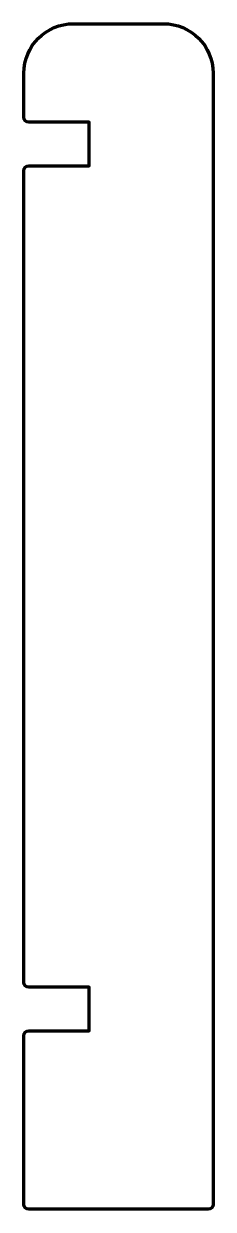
# Model space of a CAD drawing. Header units: inches. Extents: x 22.5 to 25.5, y -33.4 to -14.6.
import ezdxf

# ---------------------------------------------------------------- set-up
doc = ezdxf.new("R2010")
doc.units = ezdxf.units.IN
doc.header["$MEASUREMENT"] = 0
doc.layers.add('Layer 1', color=7, linetype='Continuous', lineweight=0)

msp = doc.modelspace()

# ---------------------------------------------------------------- linework, layer by layer
at = {"layer": 'Layer 1', "color": 18, "lineweight": 211, "true_color": 0x000000}
msp.add_open_spline([(22.5, -30.655), (22.5, -30.655), (22.5, -33.331), (22.5, -33.331), (22.5, -33.374), (22.535, -33.409), (22.579, -33.409), (22.579, -33.409), (25.421, -33.409), (25.421, -33.409), (25.465, -33.409), (25.5, -33.374), (25.5, -33.331), (25.5, -33.331), (25.5, -15.378), (25.5, -15.378), (25.5, -14.943), (25.147, -14.591), (24.713, -14.591), (24.713, -14.591), (23.287, -14.591), (23.287, -14.591), (22.853, -14.591), (22.5, -14.943), (22.5, -15.378), (22.5, -15.378), (22.5, -16.075), (22.5, -16.075), (22.5, -16.119), (22.535, -16.154), (22.579, -16.154), (22.579, -16.154), (23.538, -16.154), (23.538, -16.154), (23.538, -16.154), (23.538, -16.845), (23.538, -16.845), (23.538, -16.845), (22.579, -16.845), (22.579, -16.845), (22.535, -16.845), (22.5, -16.88), (22.5, -16.924), (22.5, -16.924), (22.5, -29.807), (22.5, -29.807), (22.5, -29.851), (22.535, -29.886), (22.579, -29.886), (22.579, -29.886), (23.538, -29.886), (23.538, -29.886), (23.538, -29.886), (23.538, -30.577), (23.538, -30.577), (23.538, -30.577), (22.579, -30.577), (22.579, -30.577), (22.535, -30.577), (22.5, -30.612), (22.5, -30.655)], degree=3, knots=[0, 0, 0, 0, 1, 1, 1, 2, 2, 2, 3, 3, 3, 4, 4, 4, 5, 5, 5, 6, 6, 6, 7, 7, 7, 8, 8, 8, 9, 9, 9, 10, 10, 10, 11, 11, 11, 12, 12, 12, 13, 13, 13, 14, 14, 14, 15, 15, 15, 16, 16, 16, 17, 17, 17, 18, 18, 18, 19, 19, 19, 20, 20, 20, 20], dxfattribs=at)

doc.saveas('drawing.dxf')
